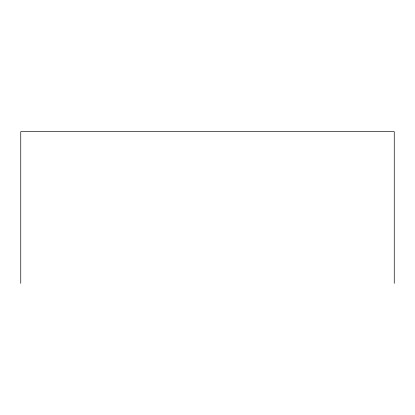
<?xml version="1.0" encoding="UTF-8"?>
<svg xmlns="http://www.w3.org/2000/svg" width="415" height="415" viewBox="0 0 415 415"><rect width="100%" height="100%" fill="white"/><g stroke="black" fill="none" stroke-linecap="round" stroke-linejoin="round"><path stroke-width="0.62" d="M394.25 283.372L394.25 131.628L20.75 131.628L20.75 283.372"/></g></svg>
